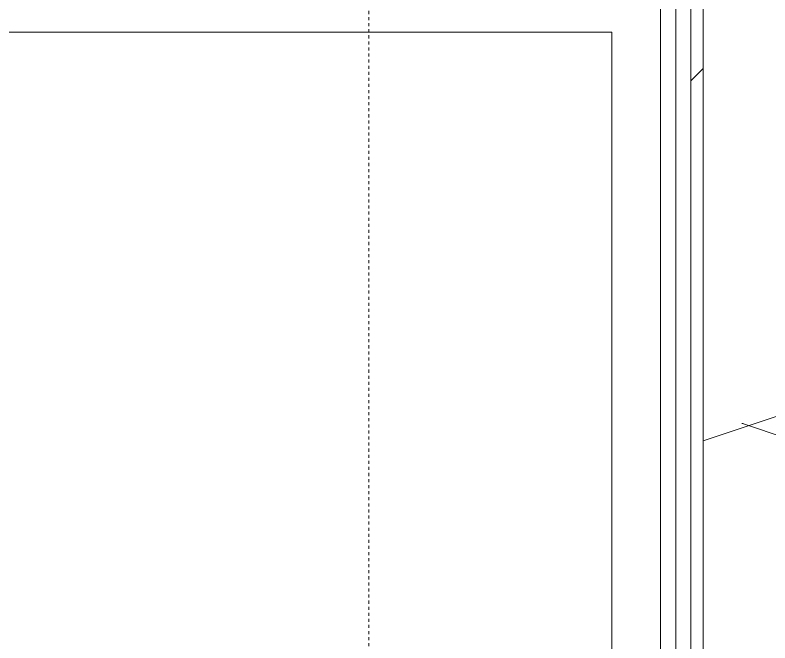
# Model space of a CAD drawing. Header units: inches. Extents: x -1551 to 2054, y 9767 to 12269.
# Drawn here: x 1017.65 to 1048.71, y 11295.55 to 11321.37 of the extents above; entities that cross this region are included whole.
import ezdxf

# ---------------------------------------------------------------- set-up
doc = ezdxf.new("R2010")
doc.units = ezdxf.units.IN
doc.header["$MEASUREMENT"] = 0
doc.linetypes.add('Dash', pattern=[0.25, 0.125, -0.125])
for name, color, linetype, lineweight in [('A-WALL', 113, 'Continuous', 9), ('A-WALL-PATT-1', 8, 'Continuous', 9), ('A-WALL-PATT-2', 253, 'Continuous', 9), ('A-WALL-PATT-3', 7, 'Continuous', 9), ('I-WALL', 2, 'Continuous', 9), ('Q-CASE', 31, 'Continuous', 9), ('Q-CASE-HDLN', 31, 'Dash', 9), ('Q-SPCQ', 91, 'Continuous', 9)]:
    doc.layers.add(name, color=color, linetype=linetype, lineweight=lineweight)
pattern_1 = [(0, (3964.78, 0), (115.2, 28.8), [4.752, -81.648, 4.752, -81.648, -460.8]), (0, (3964.78, 0), (115.2, 28.8), [-172.8, 4.752, -168.048, 4.752, -81.648, -201.6]), (0, (3964.78, 0), (115.2, 28.8), [-432, 4.752, -52.848, 4.752, -139.248]), (120, (4007.98, 14.4), (-82.54153, 85.366127), [4.752, -81.648, 4.752, -81.648, -460.8]), (120, (4007.98, 14.4), (-82.54153, 85.366127), [-172.8, 4.752, -168.048, 4.752, -81.648, -201.6]), (120, (4007.98, 14.4), (-82.54153, 85.366127), [-432, 4.752, -52.848, 4.752, -139.248]), (240, (4022.38, 72), (-32.65847, -114.166127), [4.752, -81.648, 4.752, -81.648, -460.8]), (240, (4022.38, 72), (-32.65847, -114.166127), [-172.8, 4.752, -168.048, 4.752, -81.648, -201.6]), (240, (4022.38, 72), (-32.65847, -114.166127), [-432, 4.752, -52.848, 4.752, -139.248])]

# ---------------------------------------------------------------- blocks, each defined once
blk = doc.blocks.new('Refrigerator_-_Side-by-Side_6047 - 36_ X 30_-345559-KEY PLAN - 1ST FLOOR')
at = {"layer": 'Q-SPCQ'}
for p, q in [((17.875, 14.422), (-17.875, 14.422)), ((-17.875, 14.422), (-17.875, -15.578)), ((17.875, -15.578), (17.875, 14.422)), ((-17.875, -13.578), (-3.125, -13.578)), ((-17.875, -13.578), (-17.875, -15.578)), ((-3.125, -15.578), (-3.125, -13.578)), ((-2.625, -13.578), (17.875, -13.578)), ((-2.625, -13.578), (-2.625, -15.578)), ((17.875, -15.578), (17.875, -13.578)), ((-17.875, -15.578), (17.875, -15.578)), ((-3.125, -15.578), (-17.875, -15.578)), ((17.875, -15.578), (-2.625, -15.578))]:
    blk.add_line(p, q, dxfattribs=at)
blk = doc.blocks.new('OD_CW_Upper Cabinet - OD_CW_Upper Cabinet-2329662-KEY PLAN - 1ST FLOOR')
at = {"layer": 'Q-CASE-HDLN'}
for p, q in [((0.738, -12), (116.05, -12)), ((116.05, -24), (0.738, -24))]:
    blk.add_line(p, q, dxfattribs=at)

msp = doc.modelspace()

# ---------------------------------------------------------------- hatches: boundary and pattern name
at = {"layer": 'A-WALL-PATT-1'}
h = msp.add_hatch(dxfattribs=at)
h.set_pattern_fill('FP_17', color=256, style=0, pattern_type=2)
h.set_pattern_definition([(45, (3964.78, 0), (-35.63818, 35.63818), []), (45, (3964.78, 54), (-35.63818, 35.63818), [])])
h.paths.add_polyline_path([(1045.956, 11284.289), (1045.956, 11400.852), (1045.456, 11400.852), (1045.456, 11284.289)], flags=0)
h.paths.add_polyline_path([(1045.456, 11404.352), (1045.956, 11404.352), (1045.956, 11445.852), (1045.456, 11445.852), (1045.456, 11404.67)], flags=0)
h.paths.add_polyline_path([(1045.456, 11449.352), (1045.956, 11449.352), (1045.956, 11541.227), (1045.456, 11541.227), (1045.456, 11449.527)], flags=0)
h.paths.add_polyline_path([(1045.956, 11544.727), (1045.956, 11641.239), (1045.456, 11641.239), (1045.456, 11544.727)], flags=0)
at = {"layer": 'A-WALL-PATT-2'}
h = msp.add_hatch(dxfattribs=at)
h.set_pattern_fill('FP_4', color=256, style=0, pattern_type=2)
h.set_pattern_definition([(161.57, (3966.5794, 1.8), (-14.4010124, -0.0012439), [0, -102.456, 11.376, 0]), (18.43, (3962.9794, 1.8), (-14.4010124, 0.0012439), [0, -102.456, 11.376, 0]), (108.43, (3966.5794, 1.8), (7.1973965, -36.003153), [34.146, -79.686]), (71.57, (3962.9794, 1.8), (7.1973965, 36.003153), [34.146, -79.686])])
h.paths.add_polyline_path([(1045.956, 11284.289), (1051.456, 11284.289), (1051.456, 11646.739), (1045.956, 11646.739), (1045.956, 11332.718)], flags=0)
at = {"layer": 'A-WALL-PATT-3'}
h = msp.add_hatch(dxfattribs=at)
h.set_pattern_fill('FP_3', color=256, style=0, pattern_type=2)
h.set_pattern_definition(pattern_1)
h.paths.add_polyline_path([(1044.831, 11284.289), (1044.831, 11400.852), (1044.206, 11400.799), (1044.206, 11284.289)], flags=0)
h.paths.add_polyline_path([(1044.831, 11404.352), (1044.831, 11445.852), (1044.206, 11445.852), (1044.206, 11404.352)], flags=0)
h.paths.add_polyline_path([(1044.831, 11449.352), (1044.831, 11541.227), (1044.206, 11541.227), (1044.206, 11449.352)], flags=0)
h.paths.add_polyline_path([(1044.206, 11544.727), (1044.831, 11544.757), (1044.831, 11641.239), (1044.206, 11641.239), (1044.206, 11545.352)], flags=0)
h = msp.add_hatch(dxfattribs=at)
h.set_pattern_fill('FP_3', color=256, style=0, pattern_type=2)
h.set_pattern_definition(pattern_1)
h.paths.add_polyline_path([(1045.456, 11284.289), (1045.456, 11400.852), (1044.831, 11400.71), (1044.831, 11284.289)], flags=0)
h.paths.add_polyline_path([(1045.456, 11404.352), (1045.456, 11445.852), (1044.831, 11445.852), (1044.831, 11404.352)], flags=0)
h.paths.add_polyline_path([(1044.831, 11449.352), (1045.456, 11449.352), (1045.456, 11541.227), (1044.831, 11541.227), (1044.831, 11449.439)], flags=0)
h.paths.add_polyline_path([(1045.456, 11544.727), (1045.456, 11641.239), (1044.831, 11641.239), (1044.831, 11544.727)], flags=0)

# ---------------------------------------------------------------- linework, layer by layer
at = {"layer": 'A-WALL'}
for p, q in [((1044.831, 11400.852), (1044.831, 11284.289)), ((1045.456, 11400.852), (1045.456, 11284.289)), ((1045.956, 11400.852), (1045.956, 11284.289))]:
    msp.add_line(p, q, dxfattribs=at)
at = {"layer": 'I-WALL'}
msp.add_line((1044.206, 11397.368), (1044.206, 11284.289), dxfattribs=at)

# ---------------------------------------------------------------- block references
at = {"layer": 'Q-CASE', "rotation": 89.99999999999953}
msp.add_blockref('OD_CW_Upper Cabinet - OD_CW_Upper Cabinet-2329662-KEY PLAN - 1ST FLOOR', (1020.206, 11284.177), dxfattribs=at)
at = {"layer": 'Q-SPCQ', "rotation": 269.9999999999994}
msp.add_blockref('Refrigerator_-_Side-by-Side_6047 - 36_ X 30_-345559-KEY PLAN - 1ST FLOOR', (1027.783, 11302.789), dxfattribs=at)

doc.saveas('drawing.dxf')
